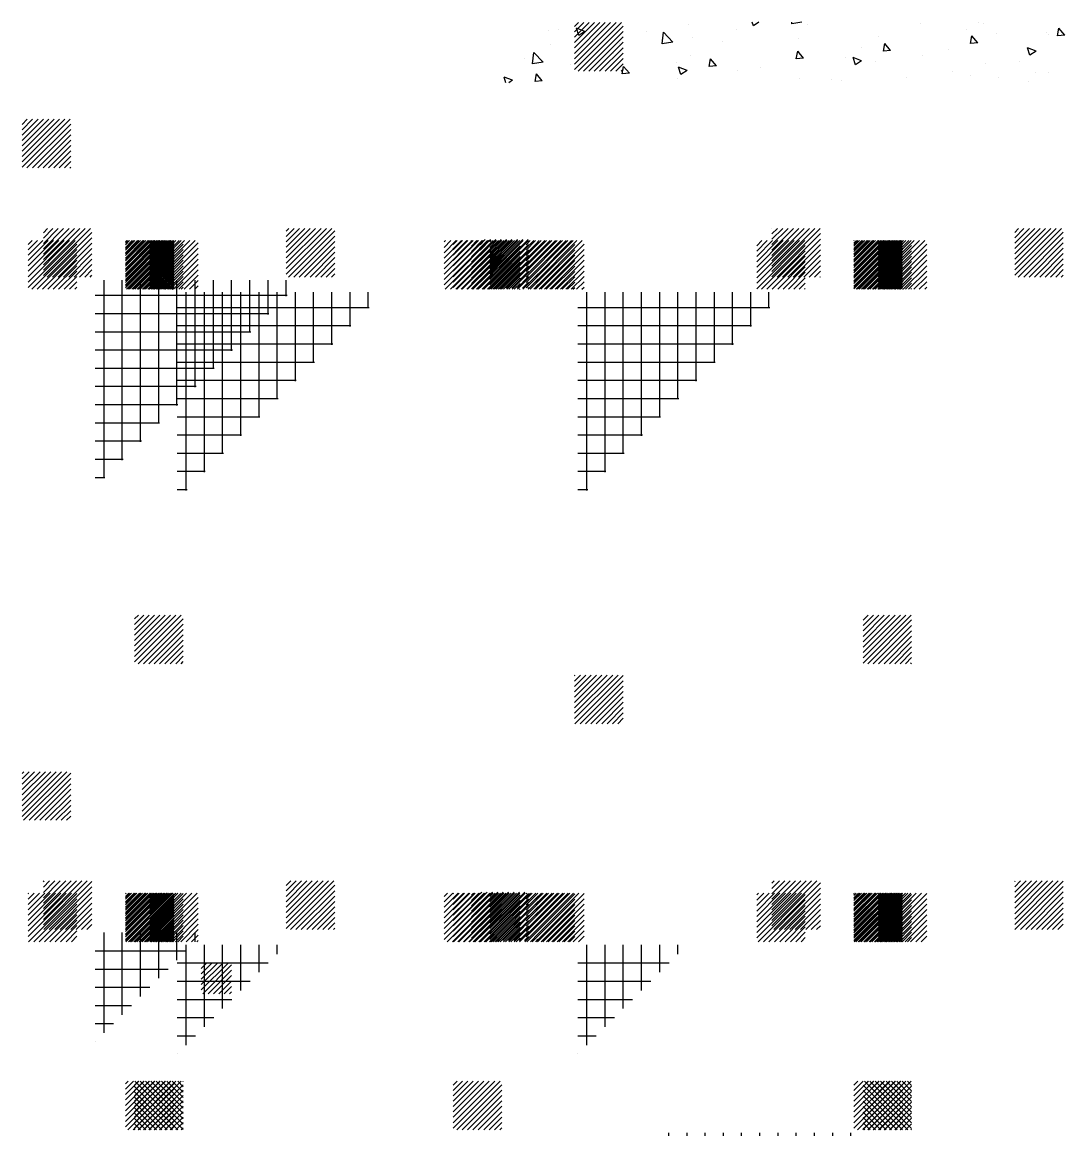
# Paper-space layout 'Layout1' of a CAD drawing. Extents: x -51516 to 7058931, y -29255 to 5150000.
# Drawn here: x 32750 to 41337, y 42875 to 52000 of the extents above; entities that cross this region are included whole.
import ezdxf

# ---------------------------------------------------------------- set-up
doc = ezdxf.new("R2010")
doc.units = 0
doc.header["$LTSCALE"] = 1000
doc.layers.get('0').update_dxf_attribs({"linetype": 'CONTINUOUS'})
doc.layers.add('COL', color=3, linetype='CONTINUOUS')
doc.layers.add('DM', color=2, linetype='CONTINUOUS')

# ---------------------------------------------------------------- blocks, each defined once
blk = doc.blocks.new('*X')
at = {"color": 0}
for p, q in [((52712.5, 50892.2), (52760.8, 50949.7)), ((52772.4, 50887), (52760.8, 50949.6)), ((53381.3, 50991.4), (53381.3, 50991.4)), ((53427.4, 50997.3), (53427.4, 50997.3)), ((53525.1, 50939.6), (53525.1, 50939.6)), ((53903.8, 50989.5), (53903.8, 50989.5)), ((54833.4, 50977.9), (54833.4, 50977.9)), ((54877.7, 51000), (54962.2, 50986.9)), ((54962.3, 50986.9), (54960.7, 51000)), ((55232.8, 51000), (55277.1, 50970.1)), ((55277.2, 50970.1), (55287.2, 51000)), ((55420.5, 50938.3), (55420.5, 50938.3)), ((55815.8, 50984.3), (55815.8, 50984.3)), ((56162, 50927), (56162, 50927)), ((56349.7, 50961.8), (56349.7, 50961.8)), ((56664.5, 50923.6), (56734.5, 50950.5)), ((56664.5, 50923.6), (56714.3, 50890)), ((56714.3, 50890), (56734.6, 50950.4)), ((56883.5, 50939.2), (56883.5, 50939.2)), ((56964.9, 50928.3), (56964.9, 50928.3)), ((52712.5, 50892.2), (52772.3, 50887)), ((52844.2, 50897.2), (52844.2, 50897.2)), ((52861.9, 50916.4), (52861.9, 50916.4)), ((53274.7, 50906.7), (53274.7, 50906.7)), ((53429.8, 50829.5), (53478, 50886.9)), ((53429.8, 50829.5), (53489.6, 50824.2)), ((53489.6, 50824.2), (53478.1, 50886.9)), ((54250.2, 50877.8), (54250.2, 50877.8)), ((54907.1, 50867.9), (54907.1, 50867.9)), ((55532.9, 50844.2), (55532.9, 50844.2)), ((55783.2, 50877.1), (55783.2, 50877.1)), ((55940.5, 50835.2), (56018.4, 50916.3)), ((55940.5, 50835.2), (56029.5, 50821.4)), ((56029.5, 50821.3), (56018.5, 50916.3)), ((56381.7, 50828.2), (56381.7, 50828.2)), ((52950, 50761.2), (53020.1, 50788.1)), ((52950, 50761.2), (52999.8, 50727.7)), ((52999.8, 50727.6), (53020.1, 50788.1)), ((53667, 50777.7), (53667, 50777.7)), ((54147.1, 50766.7), (54195.3, 50824.2)), ((54147.1, 50766.7), (54206.8, 50761.5)), ((54206.9, 50761.4), (54195.3, 50824.1)), ((54387.7, 50792.9), (54387.7, 50792.9)), ((54864.3, 50704), (54912.5, 50761.4)), ((54901.3, 50761), (54901.3, 50761)), ((54924.1, 50698.7), (54912.6, 50761.4)), ((56432.8, 50744.4), (56432.8, 50744.4)), ((56946.3, 50814.8), (56946.3, 50814.8)), ((57007.8, 50669.7), (57085.7, 50750.8)), ((57096.7, 50655.8), (57085.7, 50750.8)), ((53083.9, 50677.6), (53083.9, 50677.6)), ((53369.1, 50658.5), (53369.1, 50658.5)), ((53882.6, 50728.9), (53882.6, 50728.9)), ((54272.3, 50678.2), (54272.3, 50678.2)), ((54387.2, 50681.1), (54457.2, 50708)), ((54387.2, 50681.1), (54436.9, 50647.6)), ((54436.9, 50647.5), (54457.2, 50708)), ((54522.6, 50711.2), (54522.6, 50711.2)), ((54864.3, 50704), (54924.1, 50698.7)), ((55581.6, 50641.2), (55629.8, 50698.7)), ((55641.4, 50635.9), (55629.8, 50698.6)), ((55798.5, 50728.1), (55798.5, 50728.1)), ((55913.4, 50669.4), (55913.4, 50669.4)), ((56780.8, 50648.7), (56780.8, 50648.7)), ((57007.8, 50669.7), (57096.7, 50655.9)), ((57159.5, 50698.5), (57159.5, 50698.5)), ((52849.7, 50583.5), (52849.7, 50583.5)), ((52952, 50586.1), (52952, 50586.1)), ((53485.8, 50563.6), (53485.8, 50563.6)), ((53640.7, 50595.1), (53640.7, 50595.1)), ((55215.3, 50628), (55215.3, 50628)), ((55408.3, 50605.4), (55408.3, 50605.4)), ((55581.6, 50641.2), (55641.4, 50636)), ((55824.3, 50601.1), (55894.3, 50627.9)), ((55824.3, 50601.1), (55874, 50567.5)), ((55874.1, 50567.5), (55894.3, 50627.9)), ((56298.8, 50578.5), (56347.1, 50635.9)), ((56298.8, 50578.5), (56358.6, 50573.2)), ((56358.7, 50573.2), (56347.1, 50635.9)), ((56530.4, 50615.7), (56530.4, 50615.7)), ((57016.1, 50515.7), (57064.3, 50573.2)), ((57075.9, 50510.4), (57064.4, 50573.1)), ((53011.7, 50512.2), (53011.7, 50512.2)), ((53262, 50545.2), (53262, 50545.2)), ((54019.6, 50541), (54019.6, 50541)), ((54553.5, 50518.4), (54553.5, 50518.4)), ((54632.1, 50527.9), (54632.1, 50527.9)), ((54894.9, 50535), (54894.9, 50535)), ((55898.9, 50532.6), (55898.9, 50532.6)), ((57016.1, 50515.7), (57075.9, 50510.5)), ((57261.4, 50521), (57331.4, 50547.8)), ((57261.4, 50521), (57292.5, 50500)), ((57315.4, 50500), (57331.5, 50547.8)), ((8800, 49812.2), (9187.8, 50200)), ((8800, 49856.4), (9143.6, 50200)), ((8800, 49900.6), (9099.4, 50200)), ((8800, 49944.8), (9055.2, 50200)), ((8800, 49989), (9011, 50200)), ((8800, 50033.2), (8966.8, 50200)), ((8800, 50077.4), (8922.6, 50200)), ((8800, 50121.6), (8878.4, 50200)), ((8800, 50165.7), (8834.3, 50200)), ((14800, 49801.8), (15198.2, 50200)), ((14800, 49846), (15154, 50200)), ((14800, 49890.2), (15109.8, 50200)), ((14800, 49934.4), (15065.6, 50200)), ((14800, 49978.6), (15021.4, 50200)), ((14800, 50022.8), (14977.2, 50200)), ((14800, 50067), (14933, 50200)), ((14800, 50111.1), (14888.9, 50200)), ((14800, 50155.3), (14844.7, 50200)), ((14800, 50199.5), (14800.5, 50200)), ((20800, 49835.6), (21164.4, 50200)), ((20800, 49879.8), (21120.2, 50200)), ((20800, 49924), (21076, 50200)), ((20800, 49968.2), (21031.8, 50200)), ((20800, 50012.3), (20987.7, 50200)), ((20800, 50056.5), (20943.5, 50200)), ((20800, 50100.7), (20899.3, 50200)), ((20800, 50144.9), (20855.1, 50200)), ((20800, 50189.1), (20810.9, 50200)), ((20808.6, 49800), (21200, 50191.4)), ((26800, 49825.2), (27174.8, 50200)), ((26800, 49869.4), (27130.6, 50200)), ((26800, 49913.6), (27086.4, 50200)), ((26800, 49957.7), (27042.3, 50200)), ((26800, 50001.9), (26998.1, 50200)), ((26800, 50046.1), (26953.9, 50200)), ((26800, 50090.3), (26909.7, 50200)), ((26800, 50134.5), (26865.5, 50200)), ((26800, 50178.7), (26821.3, 50200)), ((32800, 49814.8), (33185.2, 50200)), ((32800, 49859), (33141, 50200)), ((32800, 49903.1), (33096.9, 50200)), ((32800, 49947.3), (33052.7, 50200)), ((32800, 49991.5), (33008.5, 50200)), ((32800, 50035.7), (32964.3, 50200)), ((32800, 50079.9), (32920.1, 50200)), ((32800, 50124.1), (32875.9, 50200)), ((32800, 50168.3), (32831.7, 50200)), ((38800, 49804.3), (39195.7, 50200)), ((38800, 49848.5), (39151.5, 50200)), ((38800, 49892.7), (39107.3, 50200)), ((38800, 49936.9), (39063.1, 50200)), ((38800, 49981.1), (39018.9, 50200)), ((38800, 50025.3), (38974.7, 50200)), ((38800, 50069.5), (38930.5, 50200)), ((38800, 50113.7), (38886.3, 50200)), ((38800, 50157.9), (38842.1, 50200)), ((8832, 49800), (9200, 50168)), ((8876.2, 49800), (9200, 50123.8)), ((14842.4, 49800), (15200, 50157.6)), ((14886.6, 49800), (15200, 50113.4)), ((20852.8, 49800), (21200, 50147.2)), ((20897, 49800), (21200, 50103)), ((26819, 49800), (27200, 50181)), ((26863.2, 49800), (27200, 50136.8)), ((32829.4, 49800), (33200, 50170.6)), ((32873.6, 49800), (33200, 50126.4)), ((38839.8, 49800), (39200, 50160.2)), ((38884, 49800), (39200, 50116)), ((8920.4, 49800), (9200, 50079.6)), ((8964.6, 49800), (9200, 50035.4)), ((14930.8, 49800), (15200, 50069.2)), ((14975, 49800), (15200, 50025)), ((20941.2, 49800), (21200, 50058.8)), ((20985.4, 49800), (21200, 50014.6)), ((26907.4, 49800), (27200, 50092.6)), ((26951.6, 49800), (27200, 50048.4)), ((32917.8, 49800), (33200, 50082.2)), ((32962, 49800), (33200, 50038)), ((38928.2, 49800), (39200, 50071.8)), ((38972.4, 49800), (39200, 50027.6)), ((9008.8, 49800), (9200, 49991.2)), ((9053, 49800), (9200, 49947)), ((15019.2, 49800), (15200, 49980.8)), ((15063.4, 49800), (15200, 49936.6)), ((21029.6, 49800), (21200, 49970.4)), ((21073.8, 49800), (21200, 49926.2)), ((26995.8, 49800), (27200, 50004.2)), ((27040, 49800), (27200, 49960)), ((27084.2, 49800), (27200, 49915.8)), ((33006.2, 49800), (33200, 49993.8)), ((33050.4, 49800), (33200, 49949.6)), ((39016.6, 49800), (39200, 49983.4)), ((39060.8, 49800), (39200, 49939.2)), ((9097.2, 49800), (9200, 49902.8)), ((9141.4, 49800), (9200, 49858.6)), ((15107.6, 49800), (15200, 49892.4)), ((15151.8, 49800), (15200, 49848.2)), ((21118, 49800), (21200, 49882)), ((21162.2, 49800), (21200, 49837.8)), ((27128.4, 49800), (27200, 49871.6)), ((27172.6, 49800), (27200, 49827.4)), ((33094.6, 49800), (33200, 49905.4)), ((33138.8, 49800), (33200, 49861.2)), ((39105, 49800), (39200, 49895)), ((39149.2, 49800), (39200, 49850.8)), ((9185.6, 49800), (9200, 49814.4)), ((9300, 48142.9), (9300, 49775)), ((9450, 48292.9), (9450, 49775)), ((9600, 48442.9), (9600, 49775)), ((9750, 48592.9), (9750, 49775)), ((9900, 48742.9), (9900, 49775)), ((10050, 48892.9), (10050, 49775)), ((10200, 49042.9), (10200, 49775)), ((10350, 49192.9), (10350, 49775)), ((10500, 49342.9), (10500, 49775)), ((10650, 49492.9), (10650, 49775)), ((10800, 49642.9), (10800, 49775)), ((15196, 49800), (15200, 49804)), ((33183, 49800), (33200, 49817)), ((39193.4, 49800), (39200, 49806.6)), ((9225, 49650), (10807.1, 49650)), ((9225, 49500), (10657.1, 49500)), ((9225, 49350), (10507.1, 49350)), ((9225, 49200), (10357.1, 49200)), ((9225, 49050), (10207.1, 49050)), ((9225, 48900), (10057.1, 48900)), ((9225, 48750), (9907.1, 48750)), ((9225, 48600), (9757.1, 48600)), ((9225, 48450), (9607.1, 48450)), ((9225, 48300), (9457.1, 48300)), ((9225, 48150), (9307.1, 48150)), ((8800, 44464.7), (9160.3, 44825)), ((8800, 44508.9), (9116.1, 44825)), ((8800, 44553.1), (9071.9, 44825)), ((8800, 44597.3), (9027.7, 44825)), ((8800, 44641.5), (8983.5, 44825)), ((8800, 44685.7), (8939.3, 44825)), ((8800, 44729.9), (8895.1, 44825)), ((8800, 44774.1), (8850.9, 44825)), ((8800, 44818.3), (8806.7, 44825)), ((8804.5, 44425), (9200, 44820.5)), ((14800, 44454.3), (15170.7, 44825)), ((14800, 44498.5), (15126.5, 44825)), ((14800, 44542.7), (15082.3, 44825)), ((14800, 44586.9), (15038.1, 44825)), ((14800, 44631.1), (14993.9, 44825)), ((14800, 44675.3), (14949.7, 44825)), ((14800, 44719.5), (14905.5, 44825)), ((14800, 44763.6), (14861.4, 44825)), ((14800, 44807.8), (14817.2, 44825)), ((14814.9, 44425), (15200, 44810.1)), ((20800, 44443.9), (21181.1, 44825)), ((20800, 44488.1), (21136.9, 44825)), ((20800, 44532.3), (21092.7, 44825)), ((20800, 44576.5), (21048.5, 44825)), ((20800, 44620.7), (21004.3, 44825)), ((20800, 44664.9), (20960.1, 44825)), ((20800, 44709), (20916, 44825)), ((20800, 44753.2), (20871.8, 44825)), ((20800, 44797.4), (20827.6, 44825)), ((26800, 44433.5), (27191.5, 44825)), ((26800, 44477.7), (27147.3, 44825)), ((26800, 44521.9), (27103.1, 44825)), ((26800, 44566.1), (27058.9, 44825)), ((26800, 44610.3), (27014.7, 44825)), ((26800, 44654.4), (26970.6, 44825)), ((26800, 44698.6), (26926.4, 44825)), ((26800, 44742.8), (26882.2, 44825)), ((26800, 44787), (26838, 44825)), ((32800, 44467.3), (33157.7, 44825)), ((32800, 44511.5), (33113.5, 44825)), ((32800, 44555.7), (33069.3, 44825)), ((32800, 44599.8), (33025.2, 44825)), ((32800, 44644), (32981, 44825)), ((32800, 44688.2), (32936.8, 44825)), ((32800, 44732.4), (32892.6, 44825)), ((32800, 44776.6), (32848.4, 44825)), ((32800, 44820.8), (32804.2, 44825)), ((32801.9, 44425), (33200, 44823.1)), ((38800, 44456.9), (39168.1, 44825)), ((38800, 44501), (39124, 44825)), ((38800, 44545.2), (39079.8, 44825)), ((38800, 44589.4), (39035.6, 44825)), ((38800, 44633.6), (38991.4, 44825)), ((38800, 44677.8), (38947.2, 44825)), ((38800, 44722), (38903, 44825)), ((38800, 44766.2), (38858.8, 44825)), ((38800, 44810.4), (38814.6, 44825)), ((38812.3, 44425), (39200, 44812.7)), ((8848.7, 44425), (9200, 44776.3)), ((8892.9, 44425), (9200, 44732.1)), ((14859.1, 44425), (15200, 44765.9)), ((14903.3, 44425), (15200, 44721.7)), ((20825.3, 44425), (21200, 44799.7)), ((20869.5, 44425), (21200, 44755.5)), ((26835.7, 44425), (27200, 44789.3)), ((26879.9, 44425), (27200, 44745.1)), ((32846.1, 44425), (33200, 44778.9)), ((32890.3, 44425), (33200, 44734.7)), ((38856.5, 44425), (39200, 44768.5)), ((38900.7, 44425), (39200, 44724.3)), ((8937.1, 44425), (9200, 44687.9)), ((8981.3, 44425), (9200, 44643.7)), ((14947.5, 44425), (15200, 44677.5)), ((14991.7, 44425), (15200, 44633.3)), ((20913.7, 44425), (21200, 44711.3)), ((20957.9, 44425), (21200, 44667.1)), ((21002.1, 44425), (21200, 44622.9)), ((26924.1, 44425), (27200, 44700.9)), ((26968.3, 44425), (27200, 44656.7)), ((32934.5, 44425), (33200, 44690.5)), ((32978.7, 44425), (33200, 44646.3)), ((38944.9, 44425), (39200, 44680.1)), ((38989.1, 44425), (39200, 44635.9)), ((9025.5, 44425), (9200, 44599.5)), ((9069.7, 44425), (9200, 44555.3)), ((15035.9, 44425), (15200, 44589.1)), ((15080.1, 44425), (15200, 44544.9)), ((21046.3, 44425), (21200, 44578.7)), ((21090.5, 44425), (21200, 44534.5)), ((27012.5, 44425), (27200, 44612.5)), ((27056.7, 44425), (27200, 44568.3)), ((33022.9, 44425), (33200, 44602.1)), ((33067.1, 44425), (33200, 44557.9)), ((39033.3, 44425), (39200, 44591.7)), ((39077.5, 44425), (39200, 44547.5)), ((9113.9, 44425), (9200, 44511.1)), ((9158, 44425), (9200, 44467)), ((15124.3, 44425), (15200, 44500.7)), ((15168.5, 44425), (15200, 44456.5)), ((21134.7, 44425), (21200, 44490.3)), ((21178.9, 44425), (21200, 44446.1)), ((27100.9, 44425), (27200, 44524.1)), ((27145.1, 44425), (27200, 44479.9)), ((33111.3, 44425), (33200, 44513.7)), ((33155.5, 44425), (33200, 44469.5)), ((39121.7, 44425), (39200, 44503.3)), ((39165.9, 44425), (39200, 44459.1)), ((9300, 43573.3), (9300, 44400)), ((9450, 43723.3), (9450, 44400)), ((9600, 43873.3), (9600, 44400)), ((9750, 44023.3), (9750, 44400)), ((9900, 44173.3), (9900, 44400)), ((10050, 44323.3), (10050, 44400)), ((27189.3, 44425), (27200, 44435.7)), ((9225, 44250), (9976.7, 44250)), ((9225, 44100), (9826.7, 44100)), ((9225, 43950), (9676.7, 43950)), ((9225, 43800), (9526.7, 43800)), ((9225, 43650), (9376.7, 43650)), ((9225, 43500), (9226.7, 43500)), ((29725, 42232), (29943, 42450)), ((29725, 42276.1), (29898.9, 42450)), ((29725, 42320.3), (29854.7, 42450)), ((29725, 42364.5), (29810.5, 42450)), ((29725, 42408.7), (29766.3, 42450)), ((29737.2, 42200), (29975, 42437.8)), ((29781.4, 42200), (29975, 42393.6)), ((29825.6, 42200), (29975, 42349.4)), ((29869.8, 42200), (29975, 42305.2)), ((29914, 42200), (29975, 42261)), ((29958.2, 42200), (29975, 42216.8))]:
    blk.add_line(p, q, dxfattribs=at)

psp = doc.layouts.get("Layout1")

# ---------------------------------------------------------------- block references
at = {"color": 0}
for p in [(4500, 1795.8), (-6050, 1000), (8125, 100), (24125, 100), (0, 0), (875.7, 0)]:
    psp.add_blockref('*X', p, dxfattribs=at)
at = {"color": 0, "xscale": -1}
psp.add_blockref('*X', (94050, 1000), dxfattribs=at)
at = {"layer": 'COL', "color": 0}
for p in [(-2279, 8.6), (875.7, 0), (875.7, 0), (875.7, 0), (875.7, 0), (875.7, 0), (875.7, 0), (875.7, 0), (875.7, 0), (875.7, 0), (875.7, 0), (875.7, 0), (875.7, 0), (875.7, 0), (875.7, 0), (875.7, 0), (875.7, 0), (875.7, 0), (875.7, 0), (875.7, 0), (875.7, 0), (875.7, 0), (875.7, 0), (875.7, 0), (875.7, 0), (875.7, 0), (875.7, 0), (875.7, 0), (875.7, 0), (875.7, 0), (3500.7, 0), (4177.7, 0), (6800.7, 0), (6800.7, 0), (12800.7, 0), (15425.7, 0), (15800.7, 0), (21650.7, 0), (24800.7, 0), (28100.7, 0), (875.7, -3085), (875.7, -6925), (3500.7, -6925), (6800.7, -6925)]:
    psp.add_blockref('*X', p, dxfattribs=at)
at = {"layer": 'COL', "color": 0, "xscale": -1}
psp.add_blockref('*X', (48875.7, -6925), dxfattribs=at)
at = {"layer": 'DM', "color": 0}
psp.add_blockref('*X', (7000, 0), dxfattribs=at)

doc.saveas('drawing.dxf')
